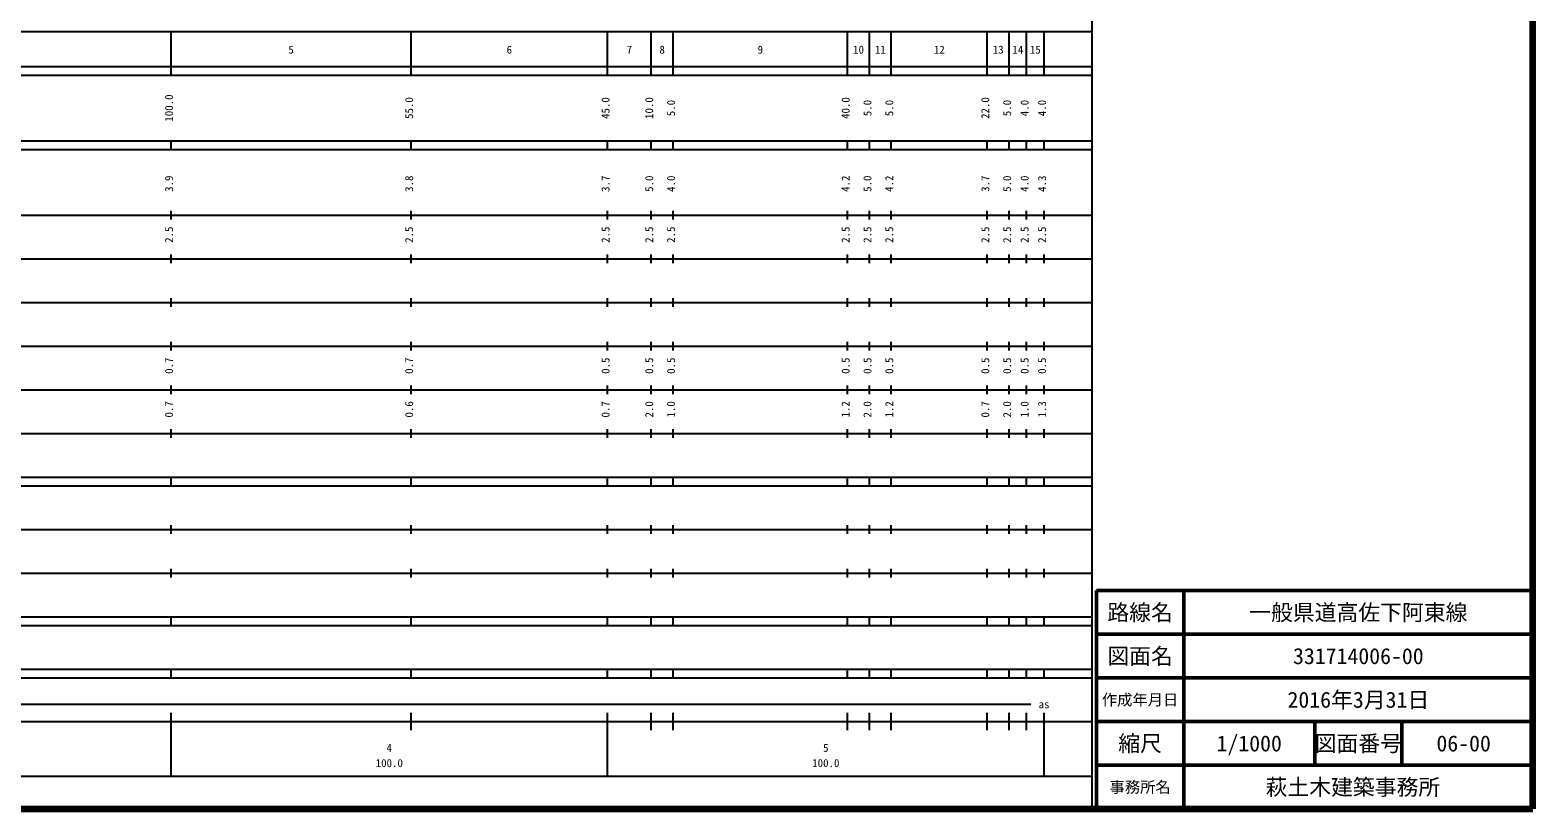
# Model space of a CAD drawing. Units: millimetres on the paper, enlarged 1000 times. Extents: x 40000 to 680000, y 20000 to 380000.
# Drawn here: x 335699 to 680000, y 20000 to 198357 of the extents above; entities that cross this region are included whole.
import ezdxf
from ezdxf.enums import TextEntityAlignment as Align

# ---------------------------------------------------------------- set-up
doc = ezdxf.new("R2010")
doc.units = ezdxf.units.MM
doc.header["$LTSCALE"] = 1000
for name, color, linetype, lineweight in [('M-TTL', 2, 'Continuous', 140), ('M-TTL-BAND', 7, 'Continuous', 25), ('M-TTL-FRAM', 2, 'Continuous', 50), ('M-TTL-LINE', 7, 'Continuous', 50)]:
    doc.layers.add(name, color=color, linetype=linetype, lineweight=lineweight)
doc.layers.add('M-TTL-TXT', color=7, linetype='Continuous')
doc.styles.add('ＭＳ ゴシック', font='')
doc.styles.get('ＭＳ ゴシック').set_extended_font_data('MS Gothic')

msp = doc.modelspace()

# ---------------------------------------------------------------- linework, layer by layer
at = {"layer": 'M-TTL'}
for p, q in [((680000, 20000), (680000, 380000)), ((40000, 20000), (680000, 20000))]:
    msp.add_line(p, q, dxfattribs=at)
at = {"layer": 'M-TTL-BAND'}
for p, q in [((579000, 20000), (579000, 370000)), ((68000, 198000), (579000, 198000)), ((368000, 188000), (368000, 198000)), ((423000, 188000), (423000, 198000)), ((468000, 188000), (468000, 198000)), ((478000, 188000), (478000, 198000)), ((483000, 188000), (483000, 198000)), ((523000, 188000), (523000, 198000)), ((528000, 188000), (528000, 198000)), ((533000, 188000), (533000, 198000)), ((555000, 188000), (555000, 198000)), ((560000, 188000), (560000, 198000)), ((564000, 188000), (564000, 198000)), ((568000, 188000), (568000, 198000)), ((40000, 190000), (579000, 190000)), ((40000, 188000), (579000, 188000)), ((40000, 173000), (579000, 173000)), ((368000, 171000), (368000, 173000)), ((423000, 171000), (423000, 173000)), ((468000, 171000), (468000, 173000)), ((478000, 171000), (478000, 173000)), ((483000, 171000), (483000, 173000)), ((523000, 171000), (523000, 173000)), ((528000, 171000), (528000, 173000)), ((533000, 171000), (533000, 173000)), ((555000, 171000), (555000, 173000)), ((560000, 171000), (560000, 173000)), ((564000, 171000), (564000, 173000)), ((568000, 171000), (568000, 173000)), ((40000, 171000), (579000, 171000)), ((40000, 156000), (579000, 156000)), ((368000, 155000), (368000, 157000)), ((423000, 155000), (423000, 157000)), ((468000, 155000), (468000, 157000)), ((478000, 155000), (478000, 157000)), ((483000, 155000), (483000, 157000)), ((523000, 155000), (523000, 157000)), ((528000, 155000), (528000, 157000)), ((533000, 155000), (533000, 157000)), ((555000, 155000), (555000, 157000)), ((560000, 155000), (560000, 157000)), ((564000, 155000), (564000, 157000)), ((568000, 155000), (568000, 157000)), ((46000, 146000), (579000, 146000)), ((368000, 145000), (368000, 147000)), ((423000, 145000), (423000, 147000)), ((468000, 145000), (468000, 147000)), ((478000, 145000), (478000, 147000)), ((483000, 145000), (483000, 147000)), ((523000, 145000), (523000, 147000)), ((528000, 145000), (528000, 147000)), ((533000, 145000), (533000, 147000)), ((555000, 145000), (555000, 147000)), ((560000, 145000), (560000, 147000)), ((564000, 145000), (564000, 147000)), ((568000, 145000), (568000, 147000)), ((52000, 136000), (579000, 136000)), ((368000, 135000), (368000, 137000)), ((423000, 135000), (423000, 137000)), ((468000, 135000), (468000, 137000)), ((478000, 135000), (478000, 137000)), ((483000, 135000), (483000, 137000)), ((523000, 135000), (523000, 137000)), ((528000, 135000), (528000, 137000)), ((533000, 135000), (533000, 137000)), ((555000, 135000), (555000, 137000)), ((560000, 135000), (560000, 137000)), ((564000, 135000), (564000, 137000)), ((568000, 135000), (568000, 137000)), ((46000, 126000), (579000, 126000)), ((368000, 125000), (368000, 127000)), ((423000, 125000), (423000, 127000)), ((468000, 125000), (468000, 127000)), ((478000, 125000), (478000, 127000)), ((483000, 125000), (483000, 127000)), ((523000, 125000), (523000, 127000)), ((528000, 125000), (528000, 127000)), ((533000, 125000), (533000, 127000)), ((555000, 125000), (555000, 127000)), ((560000, 125000), (560000, 127000)), ((564000, 125000), (564000, 127000)), ((568000, 125000), (568000, 127000)), ((52000, 116000), (579000, 116000)), ((368000, 115000), (368000, 117000)), ((423000, 115000), (423000, 117000)), ((468000, 115000), (468000, 117000)), ((478000, 115000), (478000, 117000)), ((483000, 115000), (483000, 117000)), ((523000, 115000), (523000, 117000)), ((528000, 115000), (528000, 117000)), ((533000, 115000), (533000, 117000)), ((555000, 115000), (555000, 117000)), ((560000, 115000), (560000, 117000)), ((564000, 115000), (564000, 117000)), ((568000, 115000), (568000, 117000)), ((368000, 105000), (368000, 107000)), ((423000, 105000), (423000, 107000)), ((468000, 105000), (468000, 107000)), ((478000, 105000), (478000, 107000)), ((483000, 105000), (483000, 107000)), ((523000, 105000), (523000, 107000)), ((528000, 105000), (528000, 107000)), ((533000, 105000), (533000, 107000)), ((555000, 105000), (555000, 107000)), ((560000, 105000), (560000, 107000)), ((564000, 105000), (564000, 107000)), ((568000, 105000), (568000, 107000)), ((46000, 106000), (579000, 106000)), ((40000, 96000), (579000, 96000)), ((40000, 94000), (579000, 94000)), ((368000, 94000), (368000, 96000)), ((423000, 94000), (423000, 96000)), ((468000, 94000), (468000, 96000)), ((478000, 94000), (478000, 96000)), ((483000, 94000), (483000, 96000)), ((523000, 94000), (523000, 96000)), ((528000, 94000), (528000, 96000)), ((533000, 94000), (533000, 96000)), ((555000, 94000), (555000, 96000)), ((560000, 94000), (560000, 96000)), ((564000, 94000), (564000, 96000)), ((568000, 94000), (568000, 96000)), ((49000, 84000), (579000, 84000)), ((368000, 83000), (368000, 85000)), ((423000, 83000), (423000, 85000)), ((468000, 83000), (468000, 85000)), ((478000, 83000), (478000, 85000)), ((483000, 83000), (483000, 85000)), ((523000, 83000), (523000, 85000)), ((528000, 83000), (528000, 85000)), ((533000, 83000), (533000, 85000)), ((555000, 83000), (555000, 85000)), ((560000, 83000), (560000, 85000)), ((564000, 83000), (564000, 85000)), ((568000, 83000), (568000, 85000)), ((40000, 74000), (579000, 74000)), ((368000, 73000), (368000, 75000)), ((423000, 73000), (423000, 75000)), ((468000, 73000), (468000, 75000)), ((478000, 73000), (478000, 75000)), ((483000, 73000), (483000, 75000)), ((523000, 73000), (523000, 75000)), ((528000, 73000), (528000, 75000)), ((533000, 73000), (533000, 75000)), ((555000, 73000), (555000, 75000)), ((560000, 73000), (560000, 75000)), ((564000, 73000), (564000, 75000)), ((568000, 73000), (568000, 75000)), ((40000, 64000), (579000, 64000)), ((40000, 62000), (579000, 62000)), ((368000, 62000), (368000, 64000)), ((423000, 62000), (423000, 64000)), ((468000, 62000), (468000, 64000)), ((478000, 62000), (478000, 64000)), ((483000, 62000), (483000, 64000)), ((523000, 62000), (523000, 64000)), ((528000, 62000), (528000, 64000)), ((533000, 62000), (533000, 64000)), ((555000, 62000), (555000, 64000)), ((560000, 62000), (560000, 64000)), ((564000, 62000), (564000, 64000)), ((568000, 62000), (568000, 64000)), ((40000, 52000), (579000, 52000)), ((368000, 50000), (368000, 52000)), ((423000, 50000), (423000, 52000)), ((468000, 50000), (468000, 52000)), ((478000, 50000), (478000, 52000)), ((483000, 50000), (483000, 52000)), ((523000, 50000), (523000, 52000)), ((528000, 50000), (528000, 52000)), ((533000, 50000), (533000, 52000)), ((555000, 50000), (555000, 52000)), ((560000, 50000), (560000, 52000)), ((564000, 50000), (564000, 52000)), ((568000, 50000), (568000, 52000)), ((40000, 50000), (579000, 50000)), ((71000, 44000), (565000, 44000)), ((368000, 27500), (368000, 42000)), ((423000, 38000), (423000, 42000)), ((468000, 27500), (468000, 42000)), ((478000, 38000), (478000, 42000)), ((483000, 38000), (483000, 42000)), ((523000, 38000), (523000, 42000)), ((528000, 38000), (528000, 42000)), ((533000, 38000), (533000, 42000)), ((555000, 38000), (555000, 42000)), ((560000, 38000), (560000, 42000)), ((564000, 38000), (564000, 42000)), ((568000, 27500), (568000, 42000)), ((40000, 40000), (579000, 40000)), ((68000, 27500), (579000, 27500))]:
    msp.add_line(p, q, dxfattribs=at)
at = {"layer": 'M-TTL-FRAM'}
for p, q in [((680000, 70000), (580000, 70000)), ((580000, 70000), (580000, 20000))]:
    msp.add_line(p, q, dxfattribs=at)
at = {"layer": 'M-TTL-LINE'}
for p, q in [((600000, 70000), (600000, 20000)), ((680000, 60000), (580000, 60000)), ((680000, 50000), (580000, 50000)), ((680000, 40000), (580000, 40000)), ((630000, 40000), (630000, 30000)), ((650000, 40000), (650000, 30000)), ((680000, 30000), (580000, 30000))]:
    msp.add_line(p, q, dxfattribs=at)

# ---------------------------------------------------------------- texts
at = {"layer": 'M-TTL-BAND', "style": 'ＭＳ ゴシック'}
for s, p in [('5', (395500, 192405)), ('6', (445500, 192405)), ('7', (473000, 192405)), ('8', (480500, 192405)), ('9', (503000, 192405)), ('10', (525500, 192405)), ('11', (530500, 192405)), ('12', (544000, 192405)), ('13', (557500, 192405)), ('14', (562000, 192405)), ('15', (566000, 192405)), ('as', (568000, 42500)), ('4', (418000, 32523)), ('5', (518000, 32523)), ('100.0', (418000, 29033)), ('100.0', (518000, 29033))]:
    msp.add_text(s, height=1833, dxfattribs=at).set_placement(p, align=Align.BOTTOM_CENTER)
for s, p in [('100.0', (369000, 180500)), ('55.0', (424000, 180500)), ('45.0', (469000, 180500)), ('10.0', (479000, 180500)), ('40.0', (524000, 180500)), ('22.0', (556000, 180500)), ('5.0', (484000, 180500)), ('5.0', (529000, 180500)), ('5.0', (534000, 180500)), ('5.0', (561000, 180500)), ('4.0', (565000, 180500)), ('4.0', (569000, 180500)), ('3.9', (369000, 163174)), ('3.8', (424000, 163174)), ('3.7', (469000, 163174)), ('5.0', (479000, 163174)), ('4.0', (484000, 163174)), ('4.2', (524000, 163174)), ('5.0', (529000, 163174)), ('4.2', (534000, 163174)), ('3.7', (556000, 163174)), ('5.0', (561000, 163174)), ('4.0', (565000, 163174)), ('4.3', (569000, 163174)), ('2.5', (369000, 151500)), ('2.5', (424000, 151500)), ('2.5', (469000, 151500)), ('2.5', (479000, 151500)), ('2.5', (484000, 151500)), ('2.5', (524000, 151500)), ('2.5', (529000, 151500)), ('2.5', (534000, 151500)), ('2.5', (556000, 151500)), ('2.5', (561000, 151500)), ('2.5', (565000, 151500)), ('2.5', (569000, 151500)), ('0.7', (369000, 121500)), ('0.7', (424000, 121500)), ('0.5', (469000, 121500)), ('0.5', (479000, 121500)), ('0.5', (484000, 121500)), ('0.5', (524000, 121500)), ('0.5', (529000, 121500)), ('0.5', (534000, 121500)), ('0.5', (556000, 121500)), ('0.5', (561000, 121500)), ('0.5', (565000, 121500)), ('0.5', (569000, 121500)), ('0.7', (369000, 111500)), ('0.6', (424000, 111500)), ('0.7', (469000, 111500)), ('2.0', (479000, 111500)), ('1.0', (484000, 111500)), ('1.2', (524000, 111500)), ('2.0', (529000, 111500)), ('1.2', (534000, 111500)), ('0.7', (556000, 111500)), ('2.0', (561000, 111500)), ('1.0', (565000, 111500)), ('1.3', (569000, 111500))]:
    msp.add_text(s, height=1833, rotation=90, dxfattribs=at).set_placement(p, align=Align.BOTTOM_CENTER)
at = {"layer": 'M-TTL-TXT', "style": 'ＭＳ ゴシック'}
for s, height, p in [('路線名', 3666, (590000, 65000)), ('路線名', 3666, (590000, 65000)), ('一般県道高佐下阿東線', 3666, (640000, 65000)), ('図面名', 3666, (590000, 55000)), ('図面名', 3666, (590000, 55000)), ('331714006-00', 3666, (640000, 55000)), ('作成年月日', 2566, (590000, 45000)), ('作成年月日', 2566, (590000, 45000)), ('2016年3月31日', 3666, (640000, 45000)), ('縮尺', 3666, (590000, 35000)), ('縮尺', 3666, (590000, 35000)), ('1/1000', 3666, (615000, 35000)), ('図面番号', 3666, (640000, 35000)), ('図面番号', 3666, (640000, 35000)), ('06-00', 3666, (664125, 35000)), ('事務所名', 2566, (590000, 25000)), ('事務所名', 2566, (590000, 25000)), ('萩土木建築事務所 ', 3666, (640000, 25000))]:
    msp.add_text(s, height=height, dxfattribs=at).set_placement(p, align=Align.MIDDLE_CENTER)

doc.saveas('drawing.dxf')
